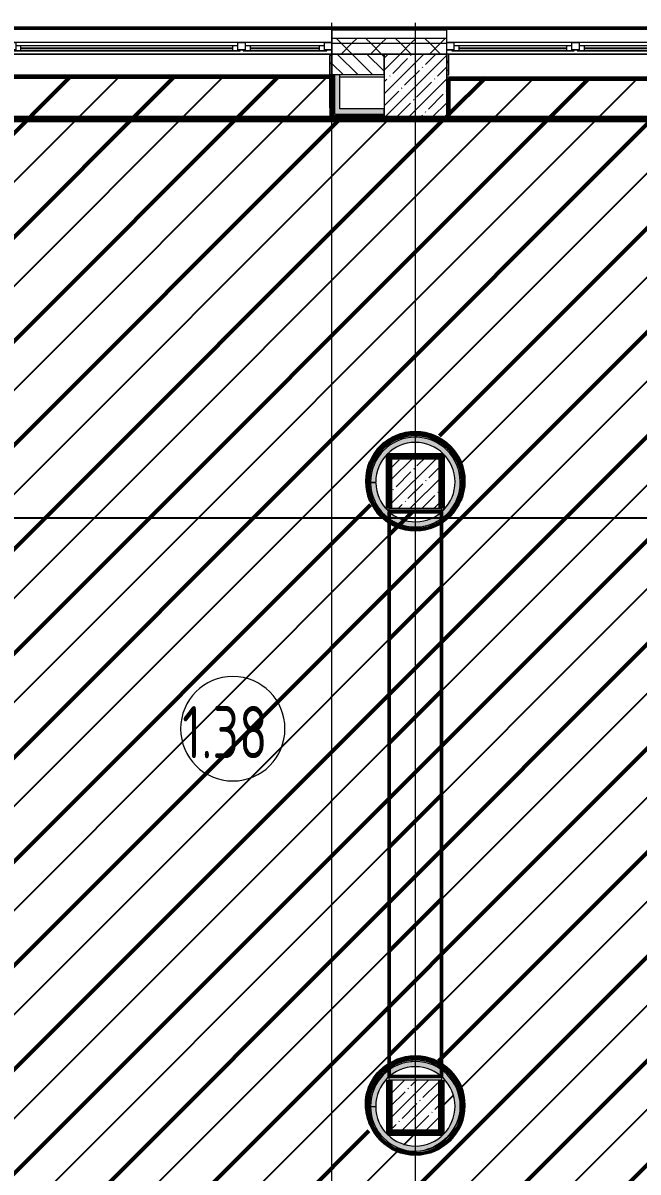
# Model space of a CAD drawing. Header units: millimetres. Extents: x -213547 to 415037, y -3642 to 106956.
# Drawn here: x 44764 to 50658, y 16255 to 27262 of the extents above; entities that cross this region are included whole.
import ezdxf

# ---------------------------------------------------------------- set-up
doc = ezdxf.new("R2010")
doc.units = ezdxf.units.MM
for name, color, linetype, lineweight in [('10)FK4', 3, 'Continuous', 50), ('1014 Краска CF1.3', 64, 'Continuous', 158), ('1017 Краска CF1.2', 70, 'Continuous', 50), ('2)CF1', 5, 'Continuous', 30), ('5.5) Перег WD5', 3, 'Continuous', 40), ('950 Штук CF1 CF13 CF1.3', 3, 'Continuous', 50), ('A-AREA-BNDY', 7, 'Continuous', 5), ('A-AREA-IDEN', 7, 'Continuous', 9), ('A-FLOR', 7, 'Continuous', 9), ('A-GLAZ', 7, 'Continuous', 9), ('A-GLAZ-1', 7, 'Continuous', 5), ('A-WALL', 7, 'Continuous', 5), ('I-WALL', 7, 'Continuous', 5), ('S-COLS', 7, 'Continuous', 9), ('S-COLS-1', 7, 'Continuous', 5), ('Оси', 7, 'Continuous', 9)]:
    doc.layers.add(name, color=color, linetype=linetype, lineweight=lineweight)
doc.layers.add('3) CF3 монтаж', color=152, linetype='Continuous')
doc.layers.add('A-WALL-1', color=9, linetype='Continuous', lineweight=5, true_color=0x808080)
doc.layers.add('A-WALL-FNSH-1', color=9, linetype='Continuous', lineweight=5, true_color=0x808080)
doc.styles.add('ISOCPEUR_1', font='isocpeur.ttf', dxfattribs={"height": 350})
doc.styles.get("Standard").update_dxf_attribs({"font": 'arial.ttf'})
doc.styles.add('СПДС', font='ГОСТ тип А.ttf', dxfattribs={"width": 0.9})
doc.dimstyles.new('ISO-2_0_0_9К_Средний_округл2', dxfattribs={"dimscale": 304.8, "dimtxt": 199.196235, "dimasz": 0.492126, "dimexe": 0.393701, "dimexo": 0, "dimgap": 0, "dimtad": 1, "dimdec": 0, "dimrnd": 10, "dimzin": 0, "dimdsep": 46, "dimtxsty": 'ISOCPEUR_1', "dimblk1": 'OBLIQUE', "dimblk2": 'OBLIQUE', "dimsah": 1, "dimcen": 0.09, "dimdle": 0.393701, "dimazin": 0, "dimtfac": 1, "dimtdec": 4, "dimtix": 1, "dimtmove": 0, "dimatfit": 3, "dimfxl": 1, "dimtvp": 1, "dimtolj": 1, "dimtzin": 0, "dimarcsym": 2})
pattern_1 = [(45, (64.7, -136.06), (-141.42136, 141.42136), []), (135, (64.7, -136.06), (-141.42136, -141.42136), [])]
pattern_2 = [(0, (64.7, -136.06), (243.84, 60.96), [20.117, -162.763, 20.117, -162.763, -975.36]), (0, (64.7, -136.06), (243.84, 60.96), [-365.76, 20.117, -345.643, 20.117, -162.763, -426.72]), (0, (64.7, -136.06), (243.84, 60.96), [-914.4, 20.117, -101.803, 20.117, -284.683]), (120, (156.14, -105.58), (-174.71291, 180.691634), [20.117, -162.763, 20.117, -162.763, -975.36]), (120, (156.14, -105.58), (-174.71291, 180.691634), [-365.76, 20.117, -345.643, 20.117, -162.763, -426.72]), (120, (156.14, -105.58), (-174.71291, 180.691634), [-914.4, 20.117, -101.803, 20.117, -284.683]), (240, (186.62, 16.34), (-69.12709, -241.651634), [20.117, -162.763, 20.117, -162.763, -975.36]), (240, (186.62, 16.34), (-69.12709, -241.651634), [-365.76, 20.117, -345.643, 20.117, -162.763, -426.72]), (240, (186.62, 16.34), (-69.12709, -241.651634), [-914.4, 20.117, -101.803, 20.117, -284.683])]
pattern_3 = [(45, (64.7, -136.06), (-212.132, 212.132), []), (135, (64.7, -136.06), (-212.132, -212.132), [])]
pattern_4 = [(45, (42224.7, 26743.94), (-498.404, 498.404), [])]

# ---------------------------------------------------------------- blocks, each defined once
blk = doc.blocks.new('BSC_Колонна _Прямоугольная - 500х500-22732503-Объем проектирования 1 этажа')
at = {"layer": 'S-COLS-1'}
h = blk.add_hatch(dxfattribs=at)
h.set_pattern_fill('FP_105', color=256, style=0, pattern_type=2)
h.set_pattern_definition([(45, (-48460, -17020), (-114.04925, 114.04925), []), (45, (-48345.95, -17020), (-114.04925, 114.04925), [201.613, -40.323, 6.706, -33.617])])
h.paths.add_polyline_path([(-200, -250), (250, -250), (250, 250), (-250, 250), (-250, -250)])
for p, q in [((250, 250), (-250, 250)), ((-250, 250), (-250, -250)), ((250, -250), (250, 250)), ((-250, -250), (250, -250))]:
    blk.add_line(p, q, dxfattribs=at)
blk = doc.blocks.new('BSC_Колонна _Прямоугольная - 500х500-V89-Объем проектирования 1 этажа')
at = {"layer": 'S-COLS-1'}
h = blk.add_hatch(dxfattribs=at)
h.set_pattern_fill('FP_107', color=256, style=0, pattern_type=2)
h.set_pattern_definition([(45, (-48460, -23000), (-114.04925, 114.04925), []), (45, (-48345.95, -23000), (-114.04925, 114.04925), [201.613, -40.323, 6.706, -33.617])])
h.paths.add_polyline_path([(215, -250), (250, -250), (250, 250), (-250, 250), (-250, -250), (189, -250)])
for p, q in [((250, 250), (-250, 250)), ((-250, 250), (-250, -250)), ((250, -250), (250, 250)), ((-250, -250), (250, -250))]:
    blk.add_line(p, q, dxfattribs=at)
blk = doc.blocks.new('120_Окно_СКБ_2Ст - 120_Окно_СКБ_2Ст 3100х2500 _мал_створка слева_-22273855-Объем проектирования 1 этажа')
at = {"layer": 'A-GLAZ'}
for p, q in [((-1550, -75), (-1550, -5)), ((-1550, -5), (-1480, -5)), ((-1480, -75), (-1550, -75)), ((-1480, -75), (-1500, -75)), ((-1500, -75), (-1500, -85)), ((-1500, -85), (670, -85)), ((670, -85), (-1500, -85)), ((-1480, -5), (-1480, -75)), ((650, -35), (-1480, -35)), ((-1480, -35), (-1480, -75)), ((-1430, -85), (-1430, -35)), ((600, -85), (600, -35)), ((650, -75), (650, -5)), ((650, -5), (720, -5)), ((650, -75), (650, -35)), ((720, -75), (650, -75)), ((670, -75), (650, -75)), ((670, -85), (670, -75)), ((720, -75), (700, -75)), ((700, -75), (700, -85)), ((700, -85), (1500, -85)), ((1500, -85), (700, -85)), ((720, -5), (720, -75)), ((1480, -35), (720, -35)), ((720, -35), (720, -75)), ((770, -85), (770, -35)), ((1430, -85), (1430, -35)), ((1480, -75), (1480, -5)), ((1480, -5), (1550, -5)), ((1480, -75), (1480, -35)), ((1550, -75), (1480, -75)), ((1500, -75), (1480, -75)), ((1500, -85), (1500, -75)), ((1550, -5), (1550, -75))]:
    blk.add_line(p, q, dxfattribs=at)
at = {"layer": 'A-GLAZ-1'}
for p, q in [((1550, -5), (-1550, -5)), ((-1550, -75), (-1500, -75)), ((-1430, -55), (600, -55)), ((600, -65), (-1430, -65)), ((670, -75), (700, -75)), ((770, -55), (1430, -55)), ((1430, -65), (770, -65)), ((1500, -75), (1550, -75))]:
    blk.add_line(p, q, dxfattribs=at)
blk = doc.blocks.new('120_Окно_СКБ_2Ст - 120_Окно_СКБ_2Ст 2100х2400 _мал створка справа_-19092174-Объем проектирования 1 этажа')
at = {"layer": 'A-GLAZ'}
for p, q in [((-1050, -75), (-1050, -5)), ((-1050, -5), (-980, -5)), ((-980, -75), (-1050, -75)), ((-980, -75), (-1000, -75)), ((-1000, -75), (-1000, -85)), ((-1000, -85), (170, -85)), ((170, -85), (-1000, -85)), ((-980, -5), (-980, -75)), ((150, -35), (-980, -35)), ((-980, -35), (-980, -75)), ((-930, -85), (-930, -35)), ((100, -85), (100, -35)), ((150, -75), (150, -5)), ((150, -5), (220, -5)), ((150, -75), (150, -35)), ((220, -75), (150, -75)), ((170, -75), (150, -75)), ((170, -85), (170, -75)), ((220, -75), (200, -75)), ((200, -75), (200, -85)), ((200, -85), (1000, -85)), ((1000, -85), (200, -85)), ((220, -5), (220, -75)), ((980, -35), (220, -35)), ((220, -35), (220, -75)), ((270, -85), (270, -35)), ((930, -85), (930, -35)), ((980, -75), (980, -5)), ((980, -5), (1050, -5)), ((980, -75), (980, -35)), ((1050, -75), (980, -75)), ((1000, -75), (980, -75)), ((1000, -85), (1000, -75)), ((1050, -5), (1050, -75))]:
    blk.add_line(p, q, dxfattribs=at)
at = {"layer": 'A-GLAZ-1'}
for p, q in [((1050, -5), (-1050, -5)), ((-1050, -75), (-1000, -75)), ((-930, -55), (100, -55)), ((100, -65), (-930, -65)), ((170, -75), (200, -75)), ((270, -55), (930, -55)), ((930, -65), (270, -65)), ((1000, -75), (1050, -75))]:
    blk.add_line(p, q, dxfattribs=at)
blk = doc.blocks.new('Марка_Помещения - Номер-25198446-Объем проектирования 1 этажа')
at = {"layer": 'A-AREA-IDEN'}
for start, end in [(360, 180), (180, 360)]:
    blk.add_arc((0, 0), 2.5, start, end, dxfattribs=at)
blk = doc.blocks.new('_Oblique')
at = {"color": 0, "linetype": 'ByBlock', "lineweight": -2}
blk.add_line((-0.5, -0.5), (0.5, 0.5), dxfattribs=at)
blk = doc.blocks.new('*D2021')
at = {"layer": '5.5) Перег WD5', "color": 0, "lineweight": -2, "transparency": 16777216}
for p, q in [((34275, 22502), (34275, 22643)), ((34605, 22502), (34605, 22643)), ((34155, 22523), (34605, 22523)), ((34605, 22523), (87153, 22523))]:
    blk.add_line(p, q, dxfattribs=at)
at = {"layer": 'Defpoints', "color": 0, "transparency": 16777216}
for p in [(34275, 22502), (34605, 22523), (34605, 22502)]:
    blk.add_point(p, dxfattribs=at)
at = {"layer": '5.5) Перег WD5', "color": 0, "lineweight": -2, "transparency": 16777216, "xscale": 304.8, "yscale": 304.8, "zscale": 304.8, "rotation": 180}
blk.add_blockref('_Oblique', (34275, 22523), dxfattribs=at)
at = {"layer": '5.5) Перег WD5', "color": 0, "lineweight": -2, "transparency": 16777216, "xscale": 304.8, "yscale": 304.8, "zscale": 304.8}
blk.add_blockref('_Oblique', (34605, 22523), dxfattribs=at)
at = {"layer": '5.5) Перег WD5', "color": 0, "lineweight": 25, "transparency": 16777216, "insert": (86593, 22990), "char_height": 350, "width": 455.09, "attachment_point": 1, "line_spacing_factor": 1.149209, "style": 'ISOCPEUR_1'}
blk.add_mtext('\\A1;330', dxfattribs=at)

msp = doc.modelspace()

# ---------------------------------------------------------------- hatches: boundary and pattern name
at = {"layer": '1017 Краска CF1.2'}
h = msp.add_hatch(dxfattribs=at)
h.set_pattern_fill('ANSI31', color=256, scale=222)
h.paths.add_polyline_path([(48274.7, 17168.6), (48774.7, 17168.6), (48774.7, 22579.5), (48274.7, 22579.5)])
at = {"layer": '2)CF1'}
h = msp.add_hatch(dxfattribs=at)
h.set_pattern_fill('ANSI31', color=256, scale=222)
h.set_pattern_definition(pattern_4)
h.paths.add_polyline_path([(54824.7, 12184.4), (54834.7, 11783.9), (56620, 11784.9), (56620, 15695.7), (57414.7, 15695.7), (57386.7, 18691.9), (57966.7, 18821.5), (57966.7, 20355.9), (51436.7, 20355.9), (51436.7, 26313.9), (50903.7, 26313.9), (50903.7, 26722.9), (48844.7, 26743.9), (48845.7, 26343.4), (47749.7, 26343.4), (47724.7, 26363.9), (47703.7, 26742.9), (42845.7, 26742.9), (42845.7, 26363.9), (42465.7, 26343.9), (42465.7, 26063.9), (42224.7, 26038.9), (42224.7, 24363.9), (42444.7, 24363.9), (42527.9, 23183.9), (42845.7, 23184.9), (42845.7, 21962.9), (42465.7, 21962.9), (42465.7, 20164.9), (42824.7, 20164.9), (42845.7, 19563.9), (42465.7, 19562.9), (42465.7, 17764.9), (42845.7, 17764.9), (42845.7, 16542.9), (42465.7, 16542.9), (42465.7, 14971.9), (45995.7, 14966.4), (46024.7, 11803.9), (48203.7, 11773.9), (48203.7, 11784.9), (48845.7, 11784.9), (48895.7, 11803.9), (51723.7, 11803.9), (51723.7, 11774.4), (52422.4, 11795.4), (52378.6, 11763.9), (54214.7, 11783.9), (54214.7, 12225.4), (54832.7, 12225.4)])
edge = h.paths.add_edge_path(flags=16)
edge.add_arc((48509.6, 16886.5), 491.7, 0, 360)
edge = h.paths.add_edge_path(flags=16)
edge.add_arc((54504.8, 16876.5), 491.7, 0, 360)
edge = h.paths.add_edge_path(flags=16)
edge.add_arc((48534.1, 22870.2), 491.7, 0, 360)
h.paths.add_polyline_path([(45995.7, 13523.9), (56612, 13523.9), (56612, 11784.9), (45995.7, 11784.9)], flags=17)
at = {"layer": '3) CF3 монтаж'}
h = msp.add_hatch(dxfattribs=at)
h.set_pattern_fill('ANSI31', color=256, scale=222)
h.paths.add_polyline_path([(45500.9, 10997.9), (45500.9, 13517.9), (46002.9, 13517.9), (46002.9, 11796.9), (48210.9, 11796.9), (48210.9, 12177.9), (48852.9, 12177.9), (48852.9, 11796.9), (51780.9, 11796.9), (51780.9, 12177.9), (56619.1, 12177.9), (56619.1, 15688.7), (57393.9, 15688.7), (57393.9, 18684.9), (57980.9, 18684.9), (57980.9, 20355.9), (51850.9, 20355.2), (51715.7, 20318.8), (51715.6, 20355.9), (51450.9, 20355.9), (51450.9, 20619.7), (51414.5, 20619.7), (51450.9, 20754.9), (51450.9, 26334.9), (50910.9, 26334.9), (50910.9, 26715.9), (48852.9, 26715.9), (48852.9, 26335.9), (47710.9, 26335.9), (47710.9, 26735.9), (42852.9, 26735.9), (42852.9, 26335.9), (42472.9, 26335.9), (42472.9, 23177.9), (42852.9, 23177.9), (42852.9, 16535.9), (42472.9, 16535.9), (42472.9, 14960.4), (46002.9, 14960.4), (46002.9, 14579.5), (45500.9, 14579.5), (45500.9, 14838.4), (42852.9, 14838.4), (42852.9, 10997.9), (44140.1, 10997.9)])
h.paths.add_polyline_path([(48496.8, 16423.3), (48416.5, 16437.3), (48351.5, 16459.2), (48279.8, 16498.7), (48223.3, 16543), (48173.6, 16596.8), (48132.8, 16658.6), (48101.9, 16728.8), (48083.6, 16798.9), (48076.9, 16873.7), (48151.9, 16874.2), (48159.9, 16801.3), (48177, 16741), (48206.9, 16679.9), (48249.8, 16622.8), (48296.8, 16578.4), (48353.8, 16541.2), (48416.5, 16514.9), (48482.9, 16500.1), (48550.9, 16497.4), (48618.3, 16506.9), (48682.9, 16528.2), (48742.7, 16560.8), (48795.7, 16603.4), (48840.3, 16654.9), (48874.9, 16713.4), (48898.6, 16777.2), (48910.5, 16844.2), (48909.8, 16914.9), (48897.9, 16979.2), (48873.7, 17042.8), (48838.7, 17101.1), (48793.8, 17152.3), (48740.4, 17194.6), (48680.5, 17226.7), (48615.7, 17247.6), (48548.2, 17256.6), (48480.3, 17253.4), (48413.9, 17238.2), (48347.6, 17208.8), (48294.7, 17173.8), (48245.5, 17126.7), (48205.6, 17071.6), (48176.1, 17010.3), (48158, 16944.7), (48151.6, 16876.9), (48076.9, 16877.1), (48083.1, 16951.7), (48101.9, 17025.4), (48131.6, 17093.3), (48172.6, 17156.1), (48223.4, 17211.4), (48282.6, 17257.6), (48351.4, 17294.3), (48426.4, 17319), (48496, 17330.3), (48568.6, 17330.4), (48649.4, 17315.9), (48713.7, 17294), (48783.5, 17255.6), (48842.8, 17208.6), (48890.2, 17157.4), (48931.4, 17094.7), (48961.8, 17026), (48980.4, 16953.3), (48986.9, 16878.5), (48981, 16803.7), (48960.5, 16725.5), (48932.9, 16662), (48889.2, 16595.7), (48840.3, 16542.5), (48776.5, 16493.9), (48716.7, 16461.1), (48645.8, 16436.4), (48571.8, 16423.7), (48499.3, 16423.3)], flags=16)
h.paths.add_polyline_path([(54809.9, 16598.9), (54253.9, 16598.9), (54253.9, 17154.9), (54809.9, 17154.9)], flags=16)
h.paths.add_polyline_path([(48727.3, 16626.9), (48281.9, 16626.9), (48281.9, 17126.9), (48781.9, 17126.9), (48781.9, 16626.9), (48742.7, 16626.9)], flags=16)
h.paths.add_polyline_path([(51451.1, 19954.9), (51414.8, 20090.1), (51487.3, 20090.2)], flags=16)
h.paths.add_polyline_path([(51186.1, 20318.5), (51050.9, 20354.7), (51186.1, 20391)], flags=16)
h.paths.add_polyline_path([(48500.9, 22403), (48426.8, 22414.2), (48355.6, 22437.4), (48289.2, 22472.1), (48226.6, 22520), (48176.5, 22573.1), (48135.1, 22634.4), (48104.1, 22702), (48084.5, 22774.1), (48077, 22848.2), (48118, 22849.7), (48117.3, 22856.9), (48076.9, 22856.9), (48083, 22931.6), (48101.4, 23004.2), (48131.4, 23072.9), (48176, 23139.7), (48222.9, 23190.9), (48281.9, 23237.1), (48350.7, 23274), (48420.5, 23297.9), (48492.3, 23310.2), (48567.2, 23310.5), (48641.1, 23298.6), (48712.1, 23274.7), (48781.9, 23236.6), (48841.3, 23189.9), (48888.8, 23139.1), (48930.3, 23076.7), (48961, 23008.3), (48980, 22935.9), (48986.9, 22861.3), (48981.4, 22786.5), (48961.2, 22707.8), (48934.4, 22644.8), (48890.8, 22577.9), (48841.8, 22524.1), (48781.9, 22477.1), (48720.1, 22442.7), (48647, 22416.9), (48575.8, 22404), (48503.4, 22403)], flags=16)
h.paths.add_polyline_path([(42852.7, 14838.4), (45486.7, 14838.4), (45486.7, 11011.9), (42852.7, 11011.9)], flags=17)
h.paths.add_polyline_path([(45995.7, 13523.9), (56612, 13523.9), (56612, 12163.9), (51774.7, 12163.9), (51773.7, 11784.9), (45994.7, 11784.9)], flags=16)
at = {"layer": '950 Штук CF1 CF13 CF1.3'}
h = msp.add_hatch(dxfattribs=at)
h.set_pattern_fill('ANSI31', color=256, scale=222)
h.set_pattern_definition(pattern_4)
h.paths.add_polyline_path([(54824.7, 12184.4), (54834.7, 11783.9), (56620, 11784.9), (56620, 15695.7), (57414.7, 15695.7), (57386.7, 18691.9), (57966.7, 18821.5), (57966.7, 20355.9), (51436.7, 20355.9), (51436.7, 26313.9), (50903.7, 26313.9), (50903.7, 26722.9), (48844.7, 26743.9), (48845.7, 26343.4), (47749.7, 26343.4), (47724.7, 26363.9), (47703.7, 26742.9), (42845.7, 26742.9), (42845.7, 26363.9), (42465.7, 26343.9), (42465.7, 26063.9), (42224.7, 26038.9), (42224.7, 24363.9), (42444.7, 24363.9), (42527.9, 23183.9), (42845.7, 23184.9), (42845.7, 21962.9), (42465.7, 21962.9), (42465.7, 20164.9), (42824.7, 20164.9), (42845.7, 19563.9), (42465.7, 19562.9), (42465.7, 17764.9), (42845.7, 17764.9), (42845.7, 16542.9), (42465.7, 16542.9), (42465.7, 14971.9), (45995.7, 14966.4), (46024.7, 11803.9), (48203.7, 11773.9), (48203.7, 11784.9), (48845.7, 11784.9), (48895.7, 11803.9), (51723.7, 11803.9), (51723.7, 11774.4), (52422.4, 11795.4), (52378.6, 11763.9), (54214.7, 11783.9), (54214.7, 12225.4), (54832.7, 12225.4)])
edge = h.paths.add_edge_path(flags=16)
edge.add_arc((48509.6, 16886.5), 491.7, 0, 360)
edge = h.paths.add_edge_path(flags=16)
edge.add_arc((54504.8, 16876.5), 491.7, 0, 360)
edge = h.paths.add_edge_path(flags=16)
edge.add_arc((48534.1, 22870.2), 491.7, 0, 360)
h.paths.add_polyline_path([(45995.7, 13523.9), (56612, 13523.9), (56612, 11784.9), (45995.7, 11784.9)], flags=17)
at = {"layer": 'A-WALL'}
h = msp.add_hatch(dxfattribs=at)
h.set_pattern_fill('FP_24', color=256, style=0, pattern_type=2)
h.set_pattern_definition(pattern_1)
h.paths.add_polyline_path([(84814.7, 27063.9), (85034.7, 27063.9), (85034.7, 27113.9), (80414.7, 27113.9), (80414.7, 27063.9), (84813, 27063.9)])
h.paths.add_polyline_path([(77314.7, 27063.9), (77314.7, 27113.9), (76414.7, 27113.9), (76414.7, 27063.9), (77106.8, 27063.9)])
h.paths.add_polyline_path([(74314.7, 27063.9), (74314.7, 27113.9), (72974.7, 27113.9), (72974.7, 27063.9), (74012.2, 27063.9)])
h.paths.add_polyline_path([(68274.7, 27063.9), (70874.7, 27063.9), (70874.7, 27113.9), (68274.7, 27113.9)])
h.paths.add_polyline_path([(66791.5, 27063.9), (67174.7, 27063.9), (67174.7, 27113.9), (66224.7, 27113.9), (66224.7, 27063.9)])
h.paths.add_polyline_path([(60069.7, 27063.9), (61124.7, 27063.9), (61124.7, 27113.9), (60069.7, 27113.9), (60069.7, 27073.9)])
h.paths.add_polyline_path([(57507.7, 27063.9), (57769.7, 27063.9), (57769.7, 27113.9), (56924.7, 27113.9), (56924.7, 27063.9)])
h.paths.add_polyline_path([(54824.7, 27063.9), (54824.7, 27113.9), (53924.7, 27113.9), (53924.7, 27063.9), (54413.1, 27063.9)])
h.paths.add_polyline_path([(50924.7, 27063.9), (51824.7, 27063.9), (51824.7, 27113.9), (50924.7, 27113.9), (50924.7, 27073.9)])
h.paths.add_polyline_path([(47724.7, 27063.9), (48824.7, 27063.9), (48824.7, 27113.9), (47724.7, 27113.9), (47724.7, 27073.9)])
h.paths.add_polyline_path([(43066.2, 27063.9), (44624.7, 27063.9), (44624.7, 27113.9), (42224.7, 27113.9), (42224.7, 27063.9), (42844.7, 27063.9)])
h = msp.add_hatch(dxfattribs=at)
h.set_pattern_fill('FP_24', color=256, style=0, pattern_type=2)
h.set_pattern_definition(pattern_1)
h.paths.add_polyline_path([(73604.7, 26963.9), (74314.7, 26963.9), (74314.7, 27063.9), (72974.7, 27063.9), (72974.7, 26963.9), (72980.6, 26963.9)])
h.paths.add_polyline_path([(42844.7, 26963.9), (44624.7, 26963.9), (44624.7, 27063.9), (42224.7, 27063.9), (42224.7, 26963.9), (42824.7, 26963.9)])
h.paths.add_polyline_path([(84327.5, 26963.9), (85034.7, 26963.9), (85034.7, 27063.9), (80414.7, 27063.9), (80414.7, 26963.9), (84164.7, 26963.9)])
h.paths.add_polyline_path([(47724.7, 26963.9), (48824.7, 26963.9), (48824.7, 27063.9), (47724.7, 27063.9), (47724.7, 27003.6)])
h.paths.add_polyline_path([(50924.7, 26963.9), (51824.7, 26963.9), (51824.7, 27063.9), (50924.7, 27063.9), (50924.7, 27003.9)])
h.paths.add_polyline_path([(53924.7, 26963.9), (54824.7, 26963.9), (54824.7, 27063.9), (53924.7, 27063.9), (53924.7, 27003.9)])
h.paths.add_polyline_path([(57414.7, 26963.9), (57769.7, 26963.9), (57769.7, 27063.9), (56924.7, 27063.9), (56924.7, 26963.9)])
h.paths.add_polyline_path([(77106.8, 26963.9), (77314.7, 26963.9), (77314.7, 27063.9), (76414.7, 27063.9), (76414.7, 26963.9), (76814.7, 26963.9)])
h.paths.add_polyline_path([(60069.7, 26963.9), (61124.7, 26963.9), (61124.7, 27063.9), (60069.7, 27063.9), (60069.7, 27003.9)])
h.paths.add_polyline_path([(67124.7, 26963.9), (67142.7, 26965.9), (67142.7, 26973.9), (67174.7, 26973.9), (67174.7, 27063.9), (66224.7, 27063.9), (66224.7, 26963.9), (66824.7, 26963.9)])
h.paths.add_polyline_path([(70374.7, 26963.9), (70874.7, 26963.9), (70874.7, 27063.9), (68274.7, 27063.9), (68274.7, 26973.9), (68306.7, 26973.9), (68306.7, 26965.9), (70041.4, 26963.9)])
h = msp.add_hatch(dxfattribs=at)
h.set_pattern_fill('FP_2', color=256, style=0, pattern_type=2)
h.set_pattern_definition([(135, (64.7, -136.06), (-70.71068, -70.71068), [])])
h.paths.add_polyline_path([(42824.7, 26763.9), (44624.7, 26763.9), (44624.7, 26963.9), (42824.7, 26963.9), (42824.7, 26886.2)])
h.paths.add_polyline_path([(56924.7, 26763.9), (57769.7, 26763.9), (57769.7, 26963.9), (56924.7, 26963.9), (56924.7, 26886.2)])
h.paths.add_polyline_path([(80714.7, 26763.9), (80714.7, 26963.9), (80414.7, 26963.9), (80414.7, 26763.9)])
h.paths.add_polyline_path([(54224.7, 26763.9), (54224.7, 26963.9), (53924.7, 26963.9), (53924.7, 26763.9)])
h.paths.add_polyline_path([(76814.7, 26763.9), (76814.7, 26963.9), (76414.7, 26963.9), (76414.7, 26763.9), (76591, 26763.9)])
h.paths.add_polyline_path([(60069.7, 26763.9), (60224.7, 26763.9), (60224.7, 26963.9), (60069.7, 26963.9), (60069.7, 26800.4)])
h.paths.add_polyline_path([(60824.7, 26763.9), (61124.7, 26763.9), (61124.7, 26963.9), (60824.7, 26963.9), (60824.7, 26817.8)])
h.paths.add_polyline_path([(74314.7, 26763.9), (74314.7, 26963.9), (74104.7, 26963.9), (74104.7, 26763.9)])
h.paths.add_polyline_path([(47724.7, 26763.9), (48224.7, 26763.9), (48223.9, 26963.9), (47724.7, 26963.9), (47724.7, 26886.2)])
h.paths.add_polyline_path([(51464.7, 26763.9), (51824.7, 26763.9), (51824.7, 26963.9), (50924.7, 26963.9), (50924.7, 26763.9), (51406.5, 26763.9)])
h.paths.add_polyline_path([(73604.7, 26763.9), (73604.7, 26963.9), (72974.7, 26963.9), (72974.7, 26763.9), (73496.4, 26763.9)])
h.paths.add_polyline_path([(66848.7, 26763.9), (67124.7, 26763.9), (67124.7, 26963.9), (66824.7, 26963.9), (66824.7, 26763.9)])
h.paths.add_polyline_path([(70374.7, 26763.9), (70374.7, 26963.9), (68274.7, 26963.9), (68270.7, 26763.9), (69886.1, 26763.9)])
at = {"layer": 'I-WALL'}
h = msp.add_hatch(dxfattribs=at)
h.set_pattern_fill('FP_191', color=256, style=0, pattern_type=2)
h.set_pattern_definition(pattern_2)
h.paths.add_polyline_path([(47704.7, 26763.9), (47724.7, 26763.9), (47724.7, 26951.9), (47704.7, 26951.9), (47704.7, 26886.2)])
h = msp.add_hatch(dxfattribs=at)
h.set_pattern_fill('FP_191', color=256, style=0, pattern_type=2)
h.set_pattern_definition(pattern_2)
h.paths.add_polyline_path([(48824.7, 26763.9), (48844.7, 26763.9), (48844.7, 26963.9), (48824.7, 26963.9), (48824.7, 26886.2)])
h = msp.add_hatch(dxfattribs=at)
h.set_pattern_fill('FP_191', color=256, style=0, pattern_type=2)
h.set_pattern_definition(pattern_2)
h.paths.add_polyline_path([(47704.7, 26363.9), (47724.7, 26363.9), (47724.7, 26763.9), (47704.7, 26763.9), (47704.7, 26449.1)])
h = msp.add_hatch(dxfattribs=at)
h.set_pattern_fill('FP_192', color=256, style=0, pattern_type=2)
h.set_pattern_definition(pattern_3)
h.paths.add_polyline_path([(47724.7, 26363.9), (47737.2, 26363.9), (47737.2, 26763.9), (47724.7, 26763.9), (47724.7, 26438.9)])
h = msp.add_hatch(dxfattribs=at)
h.set_pattern_fill('FP_192', color=256, style=0, pattern_type=2)
h.set_pattern_definition(pattern_3)
h.paths.add_polyline_path([(47737.2, 26376.4), (47749.7, 26376.4), (47749.7, 26763.9), (47737.2, 26763.9), (47737.2, 26438.9)])
for points in [[(47799.7, 26388.9), (47799.7, 26763.9), (47749.7, 26763.9), (47749.7, 26388.9)], [(48141.1, 26388.9), (48224.7, 26388.9), (48223.9, 26438.9), (47799.7, 26438.9), (47799.7, 26388.9)], [(48512.7, 22434.1), (48585.2, 22438.2), (48656.1, 22454.5), (48730.3, 22487), (48784.6, 22521.4), (48838.6, 22570.1), (48887.9, 22635), (48918.4, 22691.1), (48941.9, 22759.9), (48953.5, 22833.6), (48950.5, 22916.9), (48939.9, 22975.9), (48915.1, 23044.3), (48877.5, 23109.5), (48826.1, 23169.6), (48766.7, 23218.3), (48715.9, 23249.1), (48648.3, 23275.8), (48577.1, 23290.7), (48504.5, 23293.5), (48432.4, 23283.9), (48362.9, 23262.3), (48298.1, 23229.4), (48230.5, 23176.3), (48189.6, 23133.4), (48149, 23073.1), (48119.1, 23006.8), (48100.8, 22936.4), (48096.1, 22863.9), (48144.8, 22864.7), (48150.8, 22931.6), (48168.8, 22997.1), (48198.2, 23058.3), (48239.8, 23115.1), (48287, 23160.4), (48343.5, 23198), (48409.1, 23225.6), (48482.3, 23240.8), (48539.9, 23243.6), (48607.2, 23234.9), (48672, 23214.2), (48739.8, 23176.3), (48791.1, 23133.9), (48833, 23085.4), (48865.7, 23031.6), (48890.1, 22968.2), (48902.8, 22901.5), (48902.8, 22829.8), (48887.9, 22755.3), (48868.8, 22702.8), (48834.7, 22644.1), (48784.6, 22587.6), (48738, 22549.4), (48678.6, 22516.5), (48614.3, 22494.7), (48547.1, 22484.6), (48479.2, 22486.7), (48412.8, 22500.8), (48346.2, 22528.9), (48292.7, 22563), (48239.2, 22613.9), (48201.9, 22663.4), (48171.4, 22724), (48152.1, 22789.2), (48144.8, 22856.7), (48094.8, 22855.7), (48102.3, 22783.4), (48126.6, 22703.4), (48154.9, 22645.1), (48200.8, 22582.1), (48254.7, 22530.3), (48305.1, 22494.2), (48370.6, 22462.5), (48440.4, 22442.3), (48481.8, 22437.6)], [(48508.8, 16454.2), (48594.2, 16460.5), (48662.8, 16477.6), (48731.6, 16508.1), (48782.4, 16539.7), (48844.7, 16598.1), (48882, 16644.7), (48918.6, 16712.4), (48941.2, 16777.2), (48953.3, 16851.3), (48953, 16921.9), (48940.5, 16993.6), (48916, 17062.3), (48880.3, 17125.7), (48825.1, 17190.4), (48774.7, 17233.3), (48717.4, 17268.3), (48649.7, 17295.4), (48567.9, 17311), (48492.5, 17311.8), (48433.5, 17304.1), (48356, 17278.7), (48298.8, 17249.8), (48237.5, 17203.5), (48189.9, 17153.8), (48143.7, 17081.4), (48117.6, 17020.7), (48100.6, 16953.4), (48094.7, 16883.9), (48144.7, 16883.9), (48150.8, 16951.7), (48170.5, 17020.7), (48202.2, 17083.9), (48246, 17141.1), (48287.5, 17180.8), (48346.2, 17219.2), (48417.9, 17247.7), (48481.8, 17260.8), (48541.1, 17263.6), (48608.5, 17254.6), (48679.5, 17230.3), (48739.7, 17196.5), (48786.6, 17159.3), (48831.5, 17108.2), (48871.1, 17037.9), (48890.7, 16986.2), (48903.1, 16919.3), (48903.3, 16851.3), (48891.4, 16784.3), (48867.7, 16720.5), (48831.1, 16659.6), (48781.8, 16605), (48735.5, 16567.8), (48675.7, 16535.2), (48611.1, 16513.9), (48543.7, 16504.4), (48471.4, 16508.1), (48409.3, 16521.9), (48341.8, 16551.4), (48289.6, 16585.4), (48240.1, 16632.1), (48199.8, 16686.9), (48169.8, 16748), (48150.8, 16818.6), (48144.7, 16881.2), (48094.7, 16880.9), (48101.4, 16808.3), (48125.1, 16727.5), (48154.9, 16665.6), (48199.8, 16603.6), (48253.6, 16551.4), (48301.4, 16516.4), (48366.7, 16484), (48436.4, 16463.1), (48481.8, 16457.5)]]:
    msp.add_hatch(color=256, dxfattribs=at).paths.add_polyline_path(points)
h = msp.add_hatch(dxfattribs=at)
h.set_pattern_fill('FP_191', color=256, style=0, pattern_type=2)
h.set_pattern_definition(pattern_2)
h.paths.add_polyline_path([(48844.5, 26343.9), (48844.7, 26343.9), (48844.7, 26743.9), (48824.7, 26743.9), (48824.7, 26343.9), (48844.3, 26343.9)])
h = msp.add_hatch(dxfattribs=at)
h.set_pattern_fill('FP_191', color=256, style=0, pattern_type=2)
h.set_pattern_definition(pattern_2)
h.paths.add_polyline_path([(48766.7, 26343.9), (48824.7, 26343.9), (48824.7, 26363.9), (47704.7, 26363.9), (47706.8, 26343.9), (48702.2, 26343.9)])
h = msp.add_hatch(dxfattribs=at)
h.set_pattern_fill('FP_192', color=256, style=0, pattern_type=2)
h.set_pattern_definition(pattern_3)
h.paths.add_polyline_path([(48223.9, 26363.9), (48224.7, 26363.9), (48223.9, 26376.4), (47737.2, 26376.4), (47737.2, 26363.9), (48095.6, 26363.9)])
h = msp.add_hatch(dxfattribs=at)
h.set_pattern_fill('FP_192', color=256, style=0, pattern_type=2)
h.set_pattern_definition(pattern_3)
h.paths.add_polyline_path([(48223.9, 26376.4), (48224.7, 26376.4), (48223.9, 26388.9), (47749.7, 26388.9), (47749.7, 26376.4), (48118.3, 26376.4)])
h = msp.add_hatch(dxfattribs=at)
h.set_pattern_fill('FP_192', color=256, style=0, pattern_type=2)
h.set_pattern_definition(pattern_3)
h.paths.add_polyline_path([(48493.7, 22410), (48570.6, 22411.4), (48646.2, 22425.8), (48723.2, 22455.6), (48784.6, 22491.5), (48839, 22535.7), (48894.1, 22600.7), (48929.9, 22659.5), (48957.9, 22726.3), (48974.6, 22798.8), (48978.6, 22880.3), (48970.3, 22952.3), (48950.5, 23022.6), (48919.3, 23089.4), (48877.5, 23150.6), (48826.1, 23204.2), (48766.2, 23249.1), (48700.8, 23283.1), (48630.1, 23306.2), (48556.6, 23317.6), (48481.6, 23316.6), (48401.2, 23301.1), (48333.7, 23276.3), (48269.5, 23240), (48212.4, 23194.3), (48159, 23133.4), (48119.1, 23068.2), (48093.1, 23006.8), (48075.7, 22936.6), (48071.3, 22863.9), (48082.2, 22863.9), (48088.6, 22938.8), (48107.3, 23010.9), (48138.1, 23079.1), (48179.8, 23141.2), (48239.8, 23201.5), (48298.1, 23243.4), (48369.4, 23277.4), (48432.4, 23296.5), (48504.5, 23305.9), (48585.8, 23301.6), (48651.9, 23287.8), (48732, 23253.9), (48785.4, 23221.5), (48849.1, 23163.7), (48893.4, 23107.5), (48928.3, 23044.3), (48953.8, 22969), (48965.3, 22904.4), (48965.2, 22826.3), (48952.8, 22753.2), (48927.9, 22682.5), (48887.9, 22612.5), (48837.8, 22552.6), (48780.6, 22504.1), (48719.9, 22467.6), (48656.1, 22441.7), (48585.2, 22425.7), (48511.5, 22421.7), (48437.9, 22430), (48360.6, 22453.5), (48292.7, 22487.8), (48228.4, 22536.5), (48179.6, 22588.2), (48139.3, 22647.7), (48108.8, 22714.1), (48089.2, 22789.2), (48082.3, 22855.5), (48069.8, 22855.3), (48078, 22778.5), (48102.3, 22697.1), (48129.8, 22640.2), (48170.9, 22577.9), (48223.9, 22522.8), (48287.3, 22476.3), (48351.2, 22443.6), (48425, 22420.4), (48493.1, 22410.1)])
h.paths.add_polyline_path([(48095.4, 23008.8), (48095.4, 23011.2), (48095.5, 23009.2)])
h.paths.add_polyline_path([(48125.1, 23077), (48125.4, 23079.4), (48125.5, 23077.7)])
h.paths.add_polyline_path([(48165.5, 23139.4), (48166.2, 23141.7), (48166.2, 23140.2)])
h.paths.add_polyline_path([(48825.3, 23203.2), (48821.4, 23205), (48814.5, 23211.4)])
h.paths.add_polyline_path([(48764.6, 23248.3), (48760, 23249.5), (48763.1, 23249.1)])
h.paths.add_polyline_path([(48697.5, 23282.6), (48692.6, 23283.1), (48681.7, 23287.8)])
h = msp.add_hatch(dxfattribs=at)
h.set_pattern_fill('FP_192', color=256, style=0, pattern_type=2)
h.set_pattern_definition(pattern_3)
h.paths.add_polyline_path([(48512.3, 22421.6), (48594.1, 22427.5), (48659.9, 22442.6), (48739.7, 22478.2), (48792.2, 22511.4), (48854.5, 22570.1), (48897.8, 22627.2), (48931.6, 22691.1), (48954, 22756.9), (48966, 22830.7), (48964.2, 22911.3), (48947.5, 22991.3), (48920.2, 23060.4), (48889.4, 23114.6), (48833, 23180.2), (48776.5, 23226.9), (48712.3, 23263.9), (48648.3, 23288.5), (48565.7, 23303.6), (48496.3, 23304.9), (48421.1, 23293.5), (48358.2, 23273.9), (48287, 23236.6), (48223.9, 23187.4), (48174.6, 23133.4), (48135.3, 23073.1), (48106.2, 23006.8), (48088.4, 22936.6), (48082.2, 22863.9), (48094.7, 22863.9), (48101.4, 22938.5), (48121, 23010.9), (48153.1, 23079.1), (48197.1, 23141.2), (48239.8, 23186), (48310.1, 23235.5), (48362.9, 23262.3), (48432.4, 23283.9), (48504.5, 23293.5), (48578.6, 23290.4), (48651.9, 23274.4), (48721.5, 23245.7), (48785.4, 23205), (48833, 23163.7), (48879.1, 23107.5), (48919.3, 23032.6), (48939.9, 22975.9), (48952.8, 22901.5), (48952.8, 22827.4), (48940.9, 22756.9), (48918.4, 22691.1), (48883.7, 22627.2), (48837.8, 22569.4), (48774.7, 22515.1), (48713.3, 22478.4), (48644.6, 22451.9), (48585.2, 22438.2), (48512.3, 22434.1), (48429.2, 22445.5), (48366.1, 22464.7), (48298.7, 22498.8), (48237.9, 22544.7), (48194.8, 22588.2), (48153, 22647.7), (48121.7, 22714.1), (48102.3, 22783.4), (48094.8, 22855.7), (48082.3, 22855.5), (48090, 22781.1), (48110.4, 22708.6), (48143.1, 22640.2), (48194.8, 22570.5), (48246, 22521.2), (48309.6, 22478.2), (48370.6, 22449.5), (48440.4, 22429.7), (48511.5, 22421.7)])
h = msp.add_hatch(color=256, dxfattribs=at)
h.paths.add_polyline_path([(48950.7, 23018.1), (48951.3, 23019.3), (48950.6, 23018.4)])
h.paths.add_polyline_path([(48919.5, 23085.7), (48919.3, 23087.8), (48919.4, 23085.9)])
h.paths.add_polyline_path([(48877.7, 23147.2), (48877.5, 23149), (48877.6, 23147.4)])
h = msp.add_hatch(color=256, dxfattribs=at)
h.paths.add_polyline_path([(48492.4, 22409.1), (48587, 22413.4), (48649.1, 22425.8), (48723.2, 22454.4), (48784.6, 22490.2), (48847.8, 22544.1), (48894.1, 22598.9), (48930.1, 22657.5), (48927.9, 22654.9), (48883.7, 22586.1), (48836.9, 22533.6), (48771.1, 22482.5), (48710.7, 22449.1), (48637.1, 22423.5), (48567.9, 22411), (48481.8, 22411.8), (48486.6, 22410)])
h.paths.add_polyline_path([(48417.9, 22420.7), (48417.6, 22421.8), (48337.1, 22450.4), (48274.7, 22484.6), (48219, 22527.4), (48163.8, 22588.2), (48125, 22647.7), (48127.9, 22641.4), (48170.5, 22578.2), (48223.9, 22522.3), (48287.3, 22475.6), (48348.4, 22443.7), (48417.9, 22420.7)])
h.paths.add_polyline_path([(48097.5, 22708.5), (48098.4, 22709), (48091.5, 22729.1), (48097.3, 22709)])
h.paths.add_polyline_path([(48078.1, 22780.7), (48079, 22781.1), (48078, 22781.1)])
h.paths.add_polyline_path([(48070.7, 22855.3), (48071.7, 22855.5), (48070.7, 22855.5)])
h = msp.add_hatch(dxfattribs=at)
h.set_pattern_fill('FP_192', color=256, style=0, pattern_type=2)
h.set_pattern_definition(pattern_3)
h.paths.add_polyline_path([(48489.6, 16430.3), (48574.3, 16432.4), (48647.1, 16446.4), (48720.1, 16474), (48782.8, 16510), (48839.5, 16556.2), (48892.4, 16617.4), (48930.2, 16679.3), (48958.5, 16749.6), (48974.3, 16818), (48978.7, 16897.6), (48971, 16969.2), (48951.3, 17040.4), (48920.2, 17107.7), (48878.5, 17169.2), (48827.3, 17223.1), (48760.7, 17271.9), (48700.3, 17303.1), (48630.5, 17326.1), (48558.1, 17337.4), (48473.1, 17335.1), (48403.9, 17321.9), (48335.9, 17297.4), (48267, 17258), (48212.6, 17214.4), (48159.4, 17153.8), (48119.2, 17088.4), (48091.6, 17020.7), (48075.5, 16953.4), (48070.6, 16883.9), (48082.2, 16883.9), (48088.9, 16959.8), (48112.6, 17042.7), (48139.8, 17101.8), (48180.2, 17161.7), (48240.7, 17222.3), (48301.3, 17265.1), (48369.2, 17297.4), (48433.5, 17316.7), (48505.7, 17326), (48587.2, 17321.4), (48661.5, 17304.1), (48733.3, 17273.2), (48786.9, 17240.4), (48850.4, 17182.3), (48894.6, 17125.7), (48930.2, 17059.6), (48954.6, 16985.3), (48965.5, 16919.3), (48965.7, 16848), (48953.3, 16773.9), (48928.7, 16703.3), (48892.4, 16637.7), (48836.5, 16571.1), (48781.8, 16524.6), (48720.1, 16487.5), (48652.7, 16460.7), (48581.5, 16445.2), (48500.7, 16442.7), (48422.6, 16454.2), (48350.1, 16478.3), (48286.6, 16511.8), (48225.2, 16559.4), (48176.8, 16611.7), (48137, 16671.8), (48105.6, 16744.5), (48088.2, 16816.4), (48082.2, 16880.8), (48069.7, 16880.6), (48077.1, 16803.4), (48095.4, 16733.3), (48130.8, 16657.5), (48174.8, 16594.3), (48226.7, 16541.1), (48278.1, 16501.5), (48353.6, 16463.1), (48427.6, 16440.3), (48481.8, 16431.6)])
h = msp.add_hatch(dxfattribs=at)
h.set_pattern_fill('FP_192', color=256, style=0, pattern_type=2)
h.set_pattern_definition(pattern_3)
h.paths.add_polyline_path([(48508.3, 16441.7), (48596.6, 16448.3), (48665.6, 16465.2), (48735.5, 16495.8), (48792.6, 16532.1), (48852.4, 16587.8), (48896.3, 16644.9), (48930.4, 16708.4), (48955.6, 16787.7), (48965.7, 16849), (48965.5, 16923), (48948.4, 17008.3), (48924.7, 17072.2), (48883.9, 17141.1), (48834.3, 17198.9), (48779.5, 17244.9), (48717.4, 17281.8), (48649.7, 17308.1), (48567.9, 17323.5), (48492.5, 17324.4), (48417.9, 17312.4), (48359.2, 17294.3), (48287.5, 17256.9), (48223.1, 17206.5), (48174.9, 17153.8), (48133.8, 17089.6), (48104.7, 17020.7), (48088.1, 16953.4), (48082.2, 16883.9), (48094.7, 16883.9), (48101.4, 16958.6), (48121.1, 17031.2), (48153.3, 17099.5), (48198.4, 17162.6), (48240.3, 17206.5), (48310.9, 17255.9), (48363.8, 17282.7), (48433.5, 17304.1), (48505.7, 17313.5), (48580.1, 17310.2), (48661.5, 17290.7), (48724.7, 17263.9), (48786.6, 17224.1), (48834.3, 17182.3), (48880.3, 17125.7), (48920.2, 17050.4), (48942, 16984.9), (48953, 16919.3), (48953, 16847.5), (48940.2, 16774.1), (48917.2, 16708.4), (48882, 16644.7), (48831.1, 16583), (48781.8, 16539.3), (48720.1, 16500.9), (48652.7, 16473.4), (48581.5, 16457.7), (48508.3, 16454.3), (48433.9, 16463.9), (48354.6, 16490), (48294.9, 16521.2), (48234.4, 16567.9), (48188.2, 16617.1), (48145.1, 16683.9), (48117.8, 16747.1), (48100.7, 16816.4), (48094.7, 16880.9), (48082.2, 16880.8), (48092.1, 16794.8), (48108.5, 16733.7), (48145.1, 16657.9), (48184.4, 16601.5), (48242.6, 16544), (48301.4, 16502.5), (48366.7, 16471), (48436.4, 16450.5), (48500.7, 16442.7)])
h = msp.add_hatch(color=256, dxfattribs=at)
h.paths.add_polyline_path([(48776.4, 17258.8), (48772.6, 17261.9), (48774.7, 17260.1)])
h.paths.add_polyline_path([(48711, 17295.1), (48706.5, 17297.7), (48710.6, 17295.4)])
h.paths.add_polyline_path([(48640.5, 17320.3), (48635.5, 17322.1), (48635.5, 17321.9)])
h = msp.add_hatch(color=256, dxfattribs=at)
h.paths.add_polyline_path([(48492.4, 16429.1), (48489.6, 16430.3), (48491.3, 16429.3)])
h.paths.add_polyline_path([(48532.8, 16429.6), (48581.5, 16432.4), (48564.6, 16430.7), (48541.9, 16430.3)])
h.paths.add_polyline_path([(48446.9, 16436.2), (48415.5, 16441.4), (48417.6, 16440.7), (48436.4, 16437.8)])
h.paths.add_polyline_path([(48604.4, 16436.6), (48652.7, 16447.1), (48638.6, 16443.4), (48611.1, 16438.2)])
h.paths.add_polyline_path([(48377.2, 16454.2), (48344.3, 16465.4), (48350.4, 16463.1), (48366.7, 16457.7)])
h.paths.add_polyline_path([(48674.2, 16454.9), (48725.8, 16475.9), (48709.5, 16468.2), (48675.7, 16455.5)])
h.paths.add_polyline_path([(48095.4, 16733.3), (48096.9, 16733.7), (48095.4, 16733.3)])
h.paths.add_polyline_path([(48076.7, 16806), (48077.8, 16807.1), (48076.7, 16806.1)])
at = {"layer": 'S-COLS-1'}
h = msp.add_hatch(dxfattribs=at)
h.set_pattern_fill('FP_1', color=256, style=0, pattern_type=2)
h.set_pattern_definition([(45, (64.7, -136.06), (-114.04925, 114.04925), []), (45, (178.75, -136.06), (-114.04925, 114.04925), [201.612, -40.322, 6.706, -33.617])])
h.paths.add_polyline_path([(48739.7, 26363.9), (48824.7, 26363.9), (48824.7, 26963.9), (48224.7, 26963.9), (48224.7, 26363.9)])

# ---------------------------------------------------------------- linework, layer by layer
at = {"layer": '10)FK4'}
msp.add_lwpolyline([(42223.7, 27213.9), (58233.7, 27213.9), (58233.7, 10843.9), (42223.7, 10843.9)], close=True, dxfattribs=at)
msp.add_lwpolyline([(42464.7, 17738.9), (42464.7, 26363.9), (42845.7, 26363.9), (42845.7, 26742.9), (47724.7, 26742.9), (47724.7, 26343.4), (48845.7, 26343.4), (48845.7, 26722.9), (50903.7, 26722.9)], dxfattribs=at)
for centre, radius in [((48524.7, 22873.3), 465.4), ((48524.7, 16893), 465.1)]:
    msp.add_circle(centre, radius, dxfattribs=at)
at = {"layer": '1014 Краска CF1.3'}
for points in [[(45995.7, 14967.4), (42465.7, 14971.9), (42465.7, 16542.9), (42927.3, 16542.9), (42927.3, 23209.9), (42464.7, 23244.7), (42465.7, 26342.9), (51464.7, 26342.9), (51464.7, 20383.9), (57994.7, 20383.9), (57994.7, 18691.9), (57414.7, 18691.9), (57386.7, 15767.7), (56612, 15767.7), (56612, 13825.1)], [(48274.7, 22613.9), (48274.7, 23113.9), (48774.7, 23113.9), (48774.7, 22613.9)], [(48274.7, 17133.9), (48274.7, 16633.9), (48774.7, 16633.9), (48774.7, 17133.9)]]:
    msp.add_lwpolyline(points, dxfattribs=at)
at = {"layer": '1017 Краска CF1.2'}
msp.add_lwpolyline([(48274.7, 17168.6), (48774.7, 17168.6), (48774.7, 22579.5), (48274.7, 22579.5)], close=True, dxfattribs=at)
at = {"layer": '5.5) Перег WD5'}
msp.add_lwpolyline([(48224.7, 26363.9), (47724.7, 26363.9), (47724.7, 26763.9)], dxfattribs=at)
at = {"layer": 'A-AREA-BNDY', "flags": 128}
for points in [[(48947.9, 22746, -0.0006051), (48947.5, 22745, -0.8501784), (48060.3, 22878.8, -0.0035702), (48060.3, 22885.3, -0.0011986), (48060.3, 22887.5, -1.163466)], [(48933.9, 16766.1, -0.000605), (48933.5, 16765, -0.7305704), (48067.4, 16767.1, -0.0767979), (48046.2, 16904.2, -0.0005765), (48046.2, 16905.3, -0.0011987), (48046.2, 16907.5, -1.1634522)]]:
    msp.add_lwpolyline(points, format="xyb", close=True, dxfattribs=at)
at = {"layer": 'A-FLOR'}
for p, q in [((42845.7, 26743.9), (47704.7, 26743.9)), ((48844.7, 26723.9), (50904.7, 26723.9)), ((48844.7, 26343.9), (48844.7, 26714.3)), ((47704.7, 26449.1), (47704.7, 26343.9)), ((47704.7, 26343.9), (48844.7, 26343.9)), ((48254.7, 22598.1), (48254.7, 23129.4)), ((48259.4, 23133.9), (48791.1, 23133.9)), ((48794.7, 23129.9), (48794.7, 22597.3)), ((48791.9, 22593.9), (48259.2, 22593.9)), ((48274.7, 22579.6), (48274.7, 22613.9)), ((48274.7, 22613.9), (48774.7, 22613.9)), ((48774.7, 22613.9), (48774.7, 22579.5)), ((48274.7, 17263.8), (48274.7, 22483.5)), ((48774.7, 22483.4), (48774.7, 17263.9)), ((48274.7, 17133.9), (48274.7, 17168.6)), ((48774.7, 17133.9), (48274.7, 17133.9)), ((48774.7, 17168.7), (48774.7, 17133.9))]:
    msp.add_line(p, q, dxfattribs=at)
msp.add_arc((48524.7, 16883.9), 400, 180, 180.40797, dxfattribs=at)
msp.add_arc((48524.7, 16883.9), 400, 180, 180.40797, dxfattribs=at)
at = {"layer": 'A-WALL'}
for p, q in [((44624.7, 27213.9), (47724.7, 27213.9)), ((48824.7, 27193.9), (47724.7, 27193.9)), ((48824.7, 27213.9), (50924.7, 27213.9)), ((48824.7, 27113.9), (47724.7, 27113.9)), ((48824.7, 27063.9), (47724.7, 27063.9)), ((47724.7, 26963.9), (44644.7, 26963.9)), ((48224.7, 26963.9), (47724.7, 26963.9)), ((48224.7, 26763.9), (48224.7, 26963.9)), ((50924.7, 26963.9), (48824.7, 26963.9)), ((47704.7, 26449.1), (47704.7, 26763.9)), ((47737.2, 26763.9), (47737.2, 26376.4)), ((47749.7, 26763.9), (47749.7, 26388.9)), ((48844.7, 26743.9), (48844.7, 26714.3)), ((47737.2, 26376.4), (48224.7, 26376.4)), ((47749.7, 26388.9), (48224.7, 26388.9))]:
    msp.add_line(p, q, dxfattribs=at)
for centre, radius, start in [((48524.7, 22863.9), 442.5, 181.09218), ((48524.7, 22863.9), 430, 181.09218), ((48524.7, 16883.9), 442.5, 180.40614), ((48524.7, 16883.9), 430, 180.40614)]:
    msp.add_arc(centre, radius, start, 180, dxfattribs=at)
at = {"layer": 'A-WALL-1'}
for p, q in [((47724.7, 27193.9), (47724.7, 26963.9)), ((48824.7, 26963.9), (48824.7, 27193.9)), ((47724.7, 26951.9), (47704.7, 26951.9)), ((47724.7, 26963.9), (48824.7, 26963.9)), ((47724.7, 26963.9), (47724.7, 26363.9)), ((48824.7, 26963.9), (48824.7, 26763.9)), ((48844.7, 26763.9), (48844.7, 26963.9)), ((48224.7, 26763.9), (47704.7, 26763.9)), ((47799.7, 26438.9), (47799.7, 26763.9)), ((48824.7, 26763.9), (48844.7, 26763.9)), ((48824.7, 26743.9), (48824.7, 26363.9)), ((48844.7, 26743.9), (48824.7, 26743.9)), ((48224.7, 26438.9), (47799.7, 26438.9)), ((48224.7, 26363.9), (48224.7, 26438.9)), ((47724.7, 26363.9), (48824.7, 26363.9)), ((48069.7, 22863.9), (48144.7, 22863.9)), ((48144.8, 22856.7), (48069.8, 22855.3)), ((48069.7, 16883.9), (48144.7, 16883.9)), ((48144.7, 16881.2), (48069.7, 16880.7))]:
    msp.add_line(p, q, dxfattribs=at)
for centre, radius, start in [((48524.7, 22863.9), 455, 181.09218), ((48524.7, 22863.9), 380, 181.09218), ((48524.7, 16883.9), 455, 180.40614), ((48524.7, 16883.9), 380, 180.40614)]:
    msp.add_arc(centre, radius, start, 180, dxfattribs=at)
at = {"layer": 'A-WALL-FNSH-1'}
for p, q in [((48824.7, 27213.9), (47724.7, 27213.9)), ((47724.7, 27213.9), (47724.7, 27193.9)), ((48824.7, 27193.9), (48824.7, 27213.9)), ((47704.7, 26951.9), (47703.7, 26951.9)), ((47703.7, 26951.9), (47703.7, 26763.9)), ((47704.7, 26763.9), (47704.7, 26951.9)), ((48845.7, 26763.9), (48845.7, 26963.9)), ((47703.7, 26763.9), (47704.7, 26763.9)), ((48844.7, 26763.9), (48845.7, 26763.9)), ((47703.7, 26742.9), (47703.7, 26343.4)), ((47704.7, 26742.9), (47703.7, 26742.9)), ((48845.7, 26343.4), (48845.7, 26722.9)), ((47703.7, 26343.4), (47704.7, 26343.4)), ((47704.7, 26343.4), (47704.7, 26343.9)), ((48844.7, 26343.9), (48844.7, 26343.4)), ((48844.7, 26343.4), (48845.7, 26343.4)), ((48957.7, 22724.3), (48956.8, 22724.6)), ((48957.1, 22725.7), (48958.1, 22725.4))]:
    msp.add_line(p, q, dxfattribs=at)
for centre, radius, start, end in [((48524.7, 22862.5), 454.6, 342.44167, 179.99861), ((48524.7, 22862.5), 453.6, 342.44167, 179.99861), ((48524.7, 22862.5), 454.6, 180, 342.30156), ((48524.7, 22862.5), 453.6, 180, 342.30156), ((48524.7, 16882.5), 454.6, 22.80007, 179.99861), ((48524.7, 16882.5), 453.6, 342.44177, 179.99861), ((48524.7, 16883.9), 454, 342.26721, 22.63128), ((48524.7, 16882.5), 454.6, 180, 342.30147), ((48524.7, 16882.5), 453.6, 180, 270), ((48524.7, 16883.9), 455, 270, 342.12874)]:
    msp.add_arc(centre, radius, start, end, dxfattribs=at)
at = {"layer": 'I-WALL'}
for p, q in [((44644.7, 26963.9), (47724.7, 26963.9)), ((48844.7, 26963.9), (50904.7, 26963.9)), ((44645.7, 26763.9), (47703.7, 26763.9)), ((47704.7, 26743.9), (42845.7, 26743.9)), ((47703.7, 26742.9), (44624.7, 26742.9)), ((48224.7, 26743.9), (47799.7, 26743.9)), ((50904.7, 26743.9), (48844.7, 26743.9)), ((48845.7, 26722.9), (48845.7, 26723.9)), ((50903.7, 26722.9), (48845.7, 26722.9))]:
    msp.add_line(p, q, dxfattribs=at)
at = {"layer": 'S-COLS'}
msp.add_line((48224.7, 26963.9), (48224.7, 26763.9), dxfattribs=at)
at = {"layer": 'S-COLS-1'}
for p, q in [((48824.7, 26963.9), (48224.7, 26963.9)), ((48824.7, 26363.9), (48824.7, 26963.9)), ((48224.7, 26763.9), (48224.7, 26363.9)), ((48224.7, 26363.9), (48824.7, 26363.9))]:
    msp.add_line(p, q, dxfattribs=at)
at = {"layer": 'Оси'}
for points in [[(47724.7, -2042.3), (47724.7, 2957.7), (47724.7, 22262), (47724.7, 27262)], [(49080, -2042.3), (49080, -1322.8), (48524.7, -759.5), (48524.7, 4240.5), (48524.7, 22262), (48524.7, 27262)]]:
    msp.add_lwpolyline(points, dxfattribs=at)

# ---------------------------------------------------------------- block references
at = {"layer": 'A-AREA-IDEN', "xscale": 199.9999999999999, "yscale": 199.9999999999999, "zscale": 199.9999999999999}
msp.add_blockref('Марка_Помещения - Номер-25198446-Объем проектирования 1 этажа', (46775.3, 20501.2), dxfattribs=at)
at = {"layer": 'A-GLAZ', "color": 3}
for name, p in [('120_Окно_СКБ_2Ст - 120_Окно_СКБ_2Ст 3100х2500 _мал_створка слева_-22273855-Объем проектирования 1 этажа', (46174.7, 27078.9)), ('120_Окно_СКБ_2Ст - 120_Окно_СКБ_2Ст 2100х2400 _мал створка справа_-19092174-Объем проектирования 1 этажа', (49874.7, 27078.9))]:
    msp.add_blockref(name, p, dxfattribs=at)
at = {"layer": 'S-COLS'}
for name, p in [('BSC_Колонна _Прямоугольная - 500х500-V89-Объем проектирования 1 этажа', (48524.7, 22863.9)), ('BSC_Колонна _Прямоугольная - 500х500-22732503-Объем проектирования 1 этажа', (48524.7, 16883.9))]:
    msp.add_blockref(name, p, dxfattribs=at)

# ---------------------------------------------------------------- texts
at = {"insert": (49691.6, 22162.3), "char_height": 333, "attachment_point": 1}
msp.add_mtext_dynamic_manual_height_columns('\\pxt19; ', width=189.268, gutter_width=912.9, heights=[2.55], dxfattribs=at)
at = {"layer": 'A-AREA-IDEN', "insert": (46291.5, 20718.3), "char_height": 500, "width": 1212.151, "attachment_point": 1, "style": 'СПДС'}
msp.add_mtext('1.38', dxfattribs=at)

# ---------------------------------------------------------------- dimensions: what is measured, and where the dimension line sits
at = {"layer": '5.5) Перег WD5', "color": 18, "lineweight": 25, "true_color": 0x000000}
dim = msp.add_linear_dim(base=(34604.7, 22523.4), p1=(34274.7, 22501.5), p2=(34604.7, 22501.5), dimstyle='ISO-2_0_0_9К_Средний_округл2', override={"dimasz": 1, "dimpost": '<>', "dimtxsty": 'ISOCPEUR_1', "dimfxl": 330}, dxfattribs=at)
dim.commit()
dim.dimension.update_dxf_attribs({"geometry": '*D2021', "text_midpoint": (86820.8, 22523.4), "dimtype": 160})

doc.saveas('drawing.dxf')
